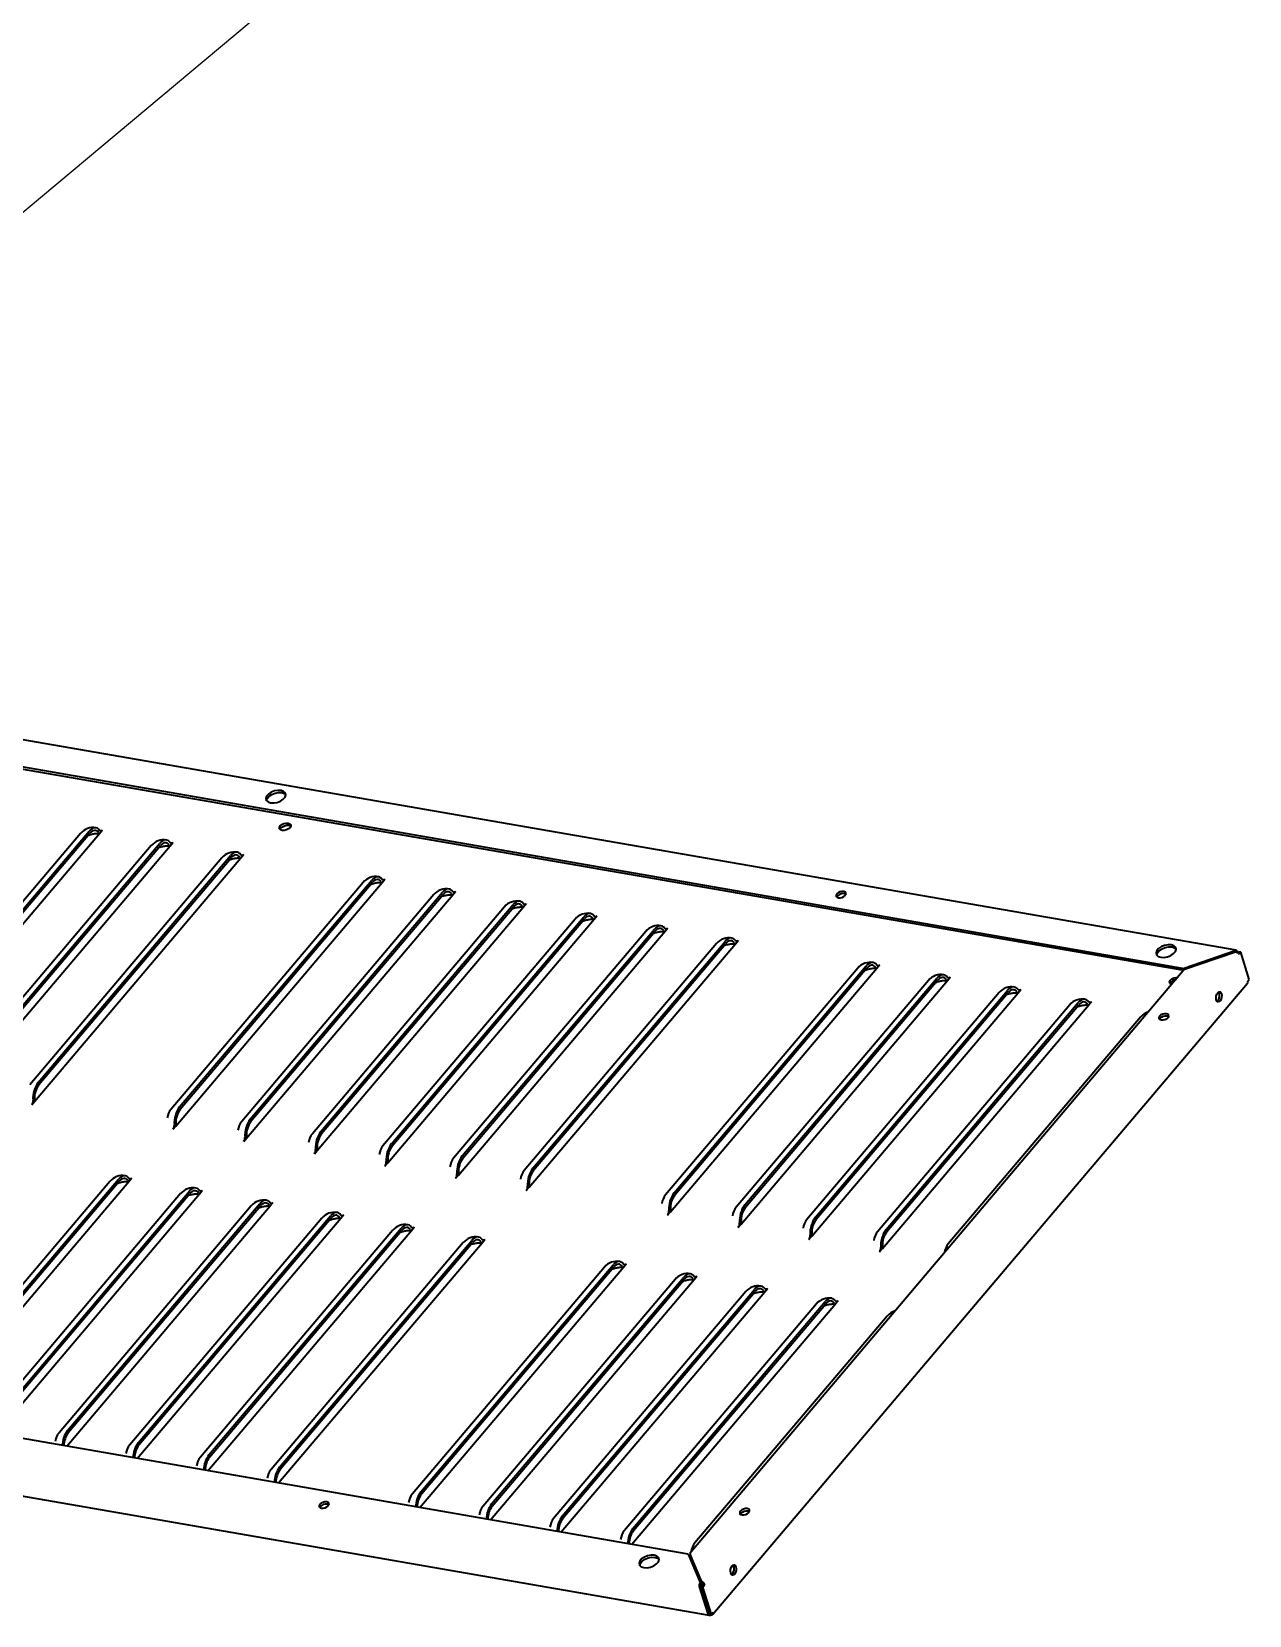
# Model space of a CAD drawing. Header units: millimetres. Extents: x 0 to 2952, y 0 to 2087.
# Drawn here: x 2009.3 to 2365, y 494.9 to 957.6 of the extents above; entities that cross this region are included whole.
import ezdxf

# ---------------------------------------------------------------- set-up
doc = ezdxf.new("R2010")
doc.units = ezdxf.units.MM
doc.header["$LTSCALE"] = 9.94
doc.styles.get("Standard").update_dxf_attribs({"font": 'SIMSUN.TTC'})
doc.dimstyles.new('SLDDIMSTYLE3', dxfattribs={"dimtxt": 0.18, "dimasz": 34.79, "dimexe": 0, "dimexo": 0.0625, "dimgap": 0, "dimtad": 0, "dimtih": 1, "dimtoh": 1, "dimdec": 0, "dimrnd": 1e-09, "dimzin": 0, "dimdsep": 46, "dimtxsty": 'Standard', "dimblk1": 'NONE', "dimblk2": 'NONE', "dimsah": 1, "dimcen": 0.09, "dimadec": 0, "dimazin": 0, "dimtfac": 34.79, "dimtdec": 0, "dimtofl": 0, "dimtmove": 0, "dimatfit": 3, "dimldrblk": 'NONE', "dimfxl": 0, "dimfrac": 2, "dimtolj": 1, "dimtzin": 0, "dimarcsym": 0})

# ---------------------------------------------------------------- blocks, each defined once
blk = doc.blocks.new('_None')

msp = doc.modelspace()

# ---------------------------------------------------------------- linework, layer by layer
at = {"color": 7, "linetype": 'Continuous', "lineweight": 35}
for p, q in [((2361.172, 689.183), (1805.97, 785.489)), ((1809.101, 777.031), (2345.972, 683.905)), ((1809.294, 776.402), (2345.825, 683.336)), ((2023.548, 723.359), (1967.423, 657.075)), ((1968.823, 652.157), (2029.088, 723.33)), ((1969.929, 657.742), (2026.054, 724.025)), ((1970.122, 657.114), (2026.247, 723.397)), ((2029.088, 723.33), (2029.904, 724.294)), ((2044.187, 719.779), (1988.063, 653.495)), ((1989.463, 648.577), (2049.727, 719.749)), ((1990.569, 654.162), (2046.693, 720.445)), ((1990.762, 653.534), (2046.886, 719.817)), ((2049.727, 719.749), (2050.544, 720.714)), ((2064.827, 716.198), (2008.702, 649.915)), ((2010.103, 644.997), (2070.367, 716.169)), ((2011.208, 650.582), (2067.333, 716.865)), ((2011.401, 649.954), (2067.526, 716.237)), ((2070.367, 716.169), (2071.183, 717.133)), ((2106.106, 709.038), (2049.981, 642.755)), ((2051.382, 637.837), (2111.646, 709.009)), ((2052.488, 643.422), (2108.612, 709.705)), ((2052.68, 642.794), (2108.805, 709.077)), ((2111.646, 709.009), (2112.462, 709.973)), ((2126.745, 705.458), (2070.621, 639.175)), ((2072.021, 634.256), (2132.286, 705.429)), ((2073.127, 639.841), (2129.252, 706.125)), ((2073.32, 639.213), (2129.445, 705.497)), ((2132.286, 705.429), (2133.102, 706.393)), ((2147.385, 701.878), (2091.26, 635.595)), ((2092.661, 630.676), (2152.925, 701.849)), ((2093.767, 636.261), (2149.891, 702.545)), ((2093.96, 635.633), (2150.084, 701.916)), ((2114.406, 632.681), (2170.531, 698.964)), ((2152.925, 701.849), (2153.742, 702.813)), ((2173.565, 698.268), (2174.381, 699.233)), ((2168.024, 698.298), (2111.9, 632.014)), ((2113.3, 627.096), (2173.565, 698.268)), ((2114.599, 632.053), (2170.724, 698.336)), ((2188.664, 694.717), (2132.54, 628.434)), ((2133.94, 623.516), (2194.204, 694.688)), ((2135.046, 629.101), (2191.17, 695.384)), ((2135.239, 628.473), (2191.363, 694.756)), ((2194.204, 694.688), (2195.021, 695.652)), ((2209.304, 691.137), (2153.179, 624.854)), ((2154.58, 619.936), (2214.844, 691.108)), ((2155.685, 625.521), (2211.81, 691.804)), ((2155.878, 624.893), (2212.003, 691.176)), ((2214.844, 691.108), (2215.66, 692.072)), ((2256.123, 683.948), (2256.939, 684.912)), ((2360.799, 689.004), (2345.972, 683.905)), ((2346.083, 683.641), (2360.911, 688.74)), ((2361.437, 688.846), (2361.277, 688.656)), ((2361.85, 688.774), (2361.601, 688.481)), ((2362.51, 688.66), (2361.85, 688.774)), ((2362.51, 688.66), (2361.994, 688.05)), ((2364.969, 680.652), (2362.51, 688.66)), ((2250.583, 683.977), (2194.458, 617.694)), ((2195.859, 612.776), (2256.123, 683.948)), ((2196.965, 618.361), (2253.089, 684.644)), ((2197.157, 617.732), (2253.282, 684.016)), ((2346.083, 683.641), (2201.541, 512.936)), ((2271.222, 680.397), (2215.098, 614.114)), ((2216.498, 609.195), (2276.763, 680.368)), ((2217.604, 614.78), (2273.729, 681.064)), ((2217.797, 614.152), (2273.921, 680.436)), ((2276.763, 680.368), (2277.579, 681.332)), ((2345.972, 683.905), (2346.061, 683.614)), ((2364.452, 680.042), (2364.969, 680.652)), ((2208.252, 495.183), (2364.424, 679.622)), ((2291.862, 676.817), (2235.737, 610.533)), ((2237.138, 605.615), (2297.402, 676.788)), ((2238.244, 611.2), (2294.368, 677.483)), ((2238.437, 610.572), (2294.561, 676.855)), ((2297.402, 676.788), (2298.219, 677.752)), ((2312.501, 673.237), (2256.377, 606.953)), ((2257.777, 602.035), (2318.042, 673.207)), ((2258.883, 607.62), (2315.008, 673.903)), ((2259.076, 606.992), (2315.201, 673.275)), ((2318.042, 673.207), (2318.858, 674.172)), ((2333.141, 669.656), (2277.016, 603.373)), ((2009.286, 644.033), (2010.103, 644.997)), ((2050.565, 636.873), (2051.382, 637.837)), ((2071.205, 633.292), (2072.021, 634.256)), ((2091.845, 629.712), (2092.661, 630.676)), ((2112.484, 626.132), (2113.3, 627.096)), ((2032.123, 621.665), (1975.999, 555.382)), ((1978.217, 551.429), (2037.664, 621.636)), ((1978.505, 556.048), (2034.63, 622.332)), ((1978.698, 555.42), (2034.823, 621.703)), ((2037.664, 621.636), (2038.48, 622.6)), ((2133.124, 622.552), (2133.94, 623.516)), ((2052.763, 618.085), (1996.638, 551.801)), ((1998.857, 547.849), (2058.303, 618.055)), ((1999.145, 552.468), (2055.269, 618.751)), ((1999.338, 551.84), (2055.462, 618.123)), ((2058.303, 618.055), (2059.12, 619.02)), ((2153.763, 618.972), (2154.58, 619.936)), ((2073.403, 614.504), (2017.278, 548.221)), ((2019.497, 544.269), (2078.943, 614.475)), ((2019.784, 548.888), (2075.909, 615.171)), ((2019.977, 548.26), (2076.102, 614.543)), ((2094.042, 610.924), (2037.918, 544.641)), ((2040.136, 540.689), (2099.582, 610.895)), ((2040.424, 545.308), (2096.549, 611.591)), ((2040.617, 544.68), (2096.741, 610.963)), ((2078.943, 614.475), (2079.759, 615.439)), ((2099.582, 610.895), (2100.399, 611.859)), ((2195.042, 611.811), (2195.859, 612.776)), ((2114.682, 607.344), (2058.557, 541.061)), ((2060.776, 537.109), (2120.222, 607.315)), ((2061.064, 541.728), (2117.188, 608.011)), ((2061.256, 541.1), (2117.381, 607.383)), ((2120.222, 607.315), (2121.038, 608.279)), ((2215.682, 608.231), (2216.498, 609.195)), ((2201.069, 512.773), (1664.198, 605.899)), ((2135.321, 603.764), (2079.197, 537.481)), ((2081.415, 533.529), (2140.862, 603.735)), ((2081.703, 538.148), (2137.828, 604.431)), ((2081.896, 537.519), (2138.02, 603.803)), ((2140.862, 603.735), (2141.678, 604.699)), ((2236.321, 604.651), (2237.138, 605.615)), ((2256.961, 601.071), (2257.777, 602.035)), ((2122.982, 530.987), (2179.107, 597.27)), ((2182.141, 596.575), (2182.957, 597.539)), ((2176.6, 596.604), (2120.476, 530.32)), ((2122.694, 526.368), (2182.141, 596.575)), ((2123.175, 530.359), (2179.3, 596.642)), ((2197.24, 593.024), (2141.115, 526.74)), ((2143.334, 522.788), (2202.78, 592.994)), ((2143.622, 527.407), (2199.746, 593.69)), ((2143.815, 526.779), (2199.939, 593.062)), ((2202.78, 592.994), (2203.597, 593.959)), ((1651.758, 591.222), (2207.225, 494.871)), ((2217.88, 589.443), (2161.755, 523.16)), ((2163.974, 519.208), (2223.42, 589.414)), ((2164.261, 523.827), (2220.386, 590.11)), ((2164.454, 523.199), (2220.579, 589.482)), ((2223.42, 589.414), (2224.236, 590.378)), ((2238.519, 585.863), (2182.395, 519.58)), ((2184.613, 515.628), (2244.059, 585.834)), ((2184.901, 520.247), (2241.025, 586.53)), ((2185.094, 519.619), (2241.218, 585.902)), ((2244.059, 585.834), (2244.876, 586.798)), ((2259.159, 582.283), (2203.034, 516)), ((2201.069, 512.773), (2204.569, 504.495)), ((2201.541, 512.936), (2201.734, 512.308)), ((2205.041, 504.658), (2201.541, 512.936)), ((2205.231, 504.038), (2201.734, 512.308)), ((2204.569, 504.495), (2204.762, 503.867)), ((2205.041, 504.658), (2205.234, 504.03)), ((2204.288, 503.253), (2204.697, 503.735)), ((2204.288, 503.253), (2206.747, 495.245)), ((2204.823, 503.325), (2204.697, 503.735)), ((2204.701, 503.181), (2205.218, 503.791)), ((2205.362, 503.067), (2204.701, 503.181)), ((2207.16, 495.173), (2204.701, 503.181)), ((2205.878, 503.677), (2205.218, 503.791)), ((2205.362, 503.067), (2205.878, 503.677)), ((2207.82, 495.059), (2205.362, 503.067)), ((2206.747, 495.245), (2207.034, 495.584)), ((2207.82, 495.059), (2207.16, 495.173)), ((2208.336, 495.669), (2207.82, 495.059))]:
    msp.add_line(p, q, dxfattribs=at)
at = {"color": 7, "linetype": 'Continuous', "lineweight": 35, "flags": 128}
for points in [[(2079.067, 732.275), (2080.007, 732.237), (2081.017, 732.422), (2081.978, 732.807), (2082.771, 733.346), (2083.303, 733.974), (2083.508, 734.615), (2083.363, 735.192), (2082.883, 735.635), (2082.129, 735.891), (2081.189, 735.929), (2080.179, 735.744), (2079.218, 735.359), (2078.425, 734.82), (2077.893, 734.192), (2077.688, 733.551), (2077.833, 732.974), (2078.313, 732.531), (2079.067, 732.275)], [(2077.88, 732.905), (2077.881, 732.923), (2078.086, 733.564), (2078.618, 734.192), (2079.411, 734.731), (2080.371, 735.116), (2081.382, 735.301), (2082.322, 735.263)], [(2082.322, 735.263), (2083.076, 735.007), (2083.509, 734.633)], [(2029.134, 724.24), (2028.819, 724.59), (2028.466, 724.837), (2028.083, 724.976), (2027.68, 725.004), (2027.266, 724.919), (2026.85, 724.725), (2026.443, 724.424), (2026.054, 724.025)], [(2028.814, 723.576), (2028.551, 723.868), (2028.257, 724.074), (2027.938, 724.19), (2027.602, 724.213), (2027.257, 724.142), (2026.91, 723.98), (2026.571, 723.73), (2026.247, 723.397)], [(2029.904, 724.294), (2029.807, 724.194), (2029.705, 724.119), (2029.601, 724.07), (2029.498, 724.049), (2029.397, 724.056), (2029.301, 724.091), (2029.213, 724.153), (2029.134, 724.24)], [(2084.19, 726.344), (2084.675, 726.168), (2084.95, 725.858), (2084.974, 725.462), (2084.742, 725.039), (2084.29, 724.655), (2083.688, 724.367), (2083.025, 724.22), (2082.404, 724.235), (2081.92, 724.412), (2081.644, 724.721), (2081.621, 725.118), (2081.853, 725.54), (2082.304, 725.925), (2082.907, 726.213), (2083.569, 726.36), (2084.19, 726.344)], [(2081.814, 724.491), (2082.045, 724.912), (2082.497, 725.297), (2083.1, 725.585), (2083.762, 725.732), (2084.383, 725.716), (2084.868, 725.54), (2084.974, 725.461)], [(2049.774, 720.66), (2049.459, 721.01), (2049.106, 721.257), (2048.723, 721.396), (2048.32, 721.424), (2047.905, 721.339), (2047.49, 721.144), (2047.082, 720.844), (2046.693, 720.445)], [(2049.453, 719.996), (2049.191, 720.287), (2048.896, 720.494), (2048.578, 720.609), (2048.241, 720.632), (2047.896, 720.562), (2047.55, 720.4), (2047.21, 720.149), (2046.886, 719.817)], [(2050.544, 720.714), (2050.446, 720.614), (2050.345, 720.539), (2050.241, 720.49), (2050.137, 720.469), (2050.036, 720.476), (2049.941, 720.511), (2049.852, 720.572), (2049.774, 720.66)], [(2070.413, 717.08), (2070.098, 717.429), (2069.745, 717.677), (2069.363, 717.816), (2068.959, 717.843), (2068.545, 717.759), (2068.129, 717.564), (2067.722, 717.264), (2067.333, 716.865)], [(2070.093, 716.416), (2069.83, 716.707), (2069.536, 716.913), (2069.217, 717.029), (2068.881, 717.052), (2068.536, 716.982), (2068.189, 716.82), (2067.85, 716.569), (2067.526, 716.237)], [(2071.183, 717.133), (2071.086, 717.034), (2070.984, 716.959), (2070.88, 716.91), (2070.777, 716.889), (2070.676, 716.896), (2070.58, 716.93), (2070.492, 716.992), (2070.413, 717.08)], [(2111.692, 709.919), (2111.377, 710.269), (2111.024, 710.516), (2110.642, 710.656), (2110.238, 710.683), (2109.824, 710.599), (2109.408, 710.404), (2109.001, 710.104), (2108.612, 709.705)], [(2111.372, 709.256), (2111.109, 709.547), (2110.815, 709.753), (2110.496, 709.869), (2110.16, 709.892), (2109.815, 709.822), (2109.468, 709.659), (2109.129, 709.409), (2108.805, 709.077)], [(2112.462, 709.973), (2112.365, 709.873), (2112.263, 709.798), (2112.159, 709.75), (2112.056, 709.728), (2111.955, 709.735), (2111.859, 709.77), (2111.771, 709.832), (2111.692, 709.919)], [(2132.332, 706.339), (2132.017, 706.689), (2131.664, 706.936), (2131.281, 707.075), (2130.878, 707.103), (2130.464, 707.018), (2130.048, 706.824), (2129.641, 706.523), (2129.252, 706.125)], [(2132.011, 705.675), (2131.749, 705.967), (2131.455, 706.173), (2131.136, 706.289), (2130.8, 706.312), (2130.454, 706.241), (2130.108, 706.079), (2129.769, 705.829), (2129.445, 705.497)], [(2133.102, 706.393), (2133.005, 706.293), (2132.903, 706.218), (2132.799, 706.169), (2132.695, 706.148), (2132.595, 706.155), (2132.499, 706.19), (2132.411, 706.252), (2132.332, 706.339)], [(2152.972, 702.759), (2152.657, 703.109), (2152.304, 703.356), (2151.921, 703.495), (2151.518, 703.523), (2151.103, 703.438), (2150.687, 703.244), (2150.28, 702.943), (2149.891, 702.545)], [(2246.953, 705.227), (2247.152, 705.589), (2247.131, 705.929), (2246.896, 706.195), (2246.48, 706.346), (2245.948, 706.359), (2245.38, 706.233), (2244.863, 705.986), (2244.476, 705.657), (2244.278, 705.294), (2244.298, 704.955), (2244.534, 704.689), (2244.949, 704.538), (2245.481, 704.525), (2246.049, 704.651), (2246.566, 704.897), (2246.953, 705.227)], [(2246.673, 705.718), (2247.088, 705.567), (2247.135, 705.534)], [(2152.651, 702.095), (2152.388, 702.387), (2152.094, 702.593), (2151.775, 702.709), (2151.439, 702.732), (2151.094, 702.661), (2150.748, 702.499), (2150.408, 702.249), (2150.084, 701.916)], [(2153.742, 702.813), (2153.644, 702.713), (2153.543, 702.638), (2153.439, 702.589), (2153.335, 702.568), (2153.234, 702.575), (2153.139, 702.61), (2153.05, 702.672), (2152.972, 702.759)], [(2173.611, 699.179), (2173.296, 699.529), (2172.943, 699.776), (2172.56, 699.915), (2172.157, 699.943), (2171.743, 699.858), (2171.327, 699.663), (2170.92, 699.363), (2170.531, 698.964)], [(2173.291, 698.515), (2173.028, 698.807), (2172.734, 699.013), (2172.415, 699.129), (2172.079, 699.152), (2171.734, 699.081), (2171.387, 698.919), (2171.048, 698.669), (2170.724, 698.336)], [(2174.381, 699.233), (2174.284, 699.133), (2174.182, 699.058), (2174.078, 699.009), (2173.975, 698.988), (2173.874, 698.995), (2173.778, 699.03), (2173.69, 699.092), (2173.611, 699.179)], [(2194.251, 695.599), (2193.936, 695.949), (2193.583, 696.196), (2193.2, 696.335), (2192.797, 696.363), (2192.382, 696.278), (2191.967, 696.083), (2191.559, 695.783), (2191.17, 695.384)], [(2193.93, 694.935), (2193.668, 695.226), (2193.373, 695.432), (2193.055, 695.548), (2192.718, 695.571), (2192.373, 695.501), (2192.027, 695.339), (2191.687, 695.088), (2191.363, 694.756)], [(2195.021, 695.652), (2194.923, 695.553), (2194.822, 695.478), (2194.718, 695.429), (2194.614, 695.408), (2194.513, 695.415), (2194.418, 695.45), (2194.329, 695.511), (2194.251, 695.599)], [(2214.89, 692.019), (2214.575, 692.368), (2214.222, 692.616), (2213.84, 692.755), (2213.436, 692.782), (2213.022, 692.698), (2212.606, 692.503), (2212.199, 692.203), (2211.81, 691.804)], [(2214.57, 691.355), (2214.307, 691.646), (2214.013, 691.852), (2213.694, 691.968), (2213.358, 691.991), (2213.013, 691.921), (2212.666, 691.759), (2212.327, 691.508), (2212.003, 691.176)], [(2215.66, 692.072), (2215.563, 691.973), (2215.461, 691.898), (2215.357, 691.849), (2215.254, 691.828), (2215.153, 691.835), (2215.057, 691.869), (2214.969, 691.931), (2214.89, 692.019)], [(2339.126, 687.165), (2340.065, 687.127), (2341.076, 687.312), (2342.036, 687.697), (2342.83, 688.236), (2343.361, 688.864), (2343.567, 689.505), (2343.421, 690.082), (2342.942, 690.525), (2342.187, 690.781), (2341.248, 690.819), (2340.237, 690.634), (2339.277, 690.249), (2338.483, 689.71), (2337.952, 689.082), (2337.746, 688.441), (2337.892, 687.864), (2338.371, 687.421), (2339.126, 687.165)], [(2337.938, 687.795), (2337.939, 687.813), (2338.144, 688.454), (2338.676, 689.082), (2339.47, 689.621), (2340.43, 690.006), (2341.441, 690.191), (2342.38, 690.153)], [(2342.38, 690.153), (2343.135, 689.897), (2343.568, 689.523)], [(2256.169, 684.858), (2255.854, 685.208), (2255.501, 685.455), (2255.119, 685.595), (2254.715, 685.622), (2254.301, 685.538), (2253.885, 685.343), (2253.478, 685.043), (2253.089, 684.644)], [(2256.939, 684.912), (2256.842, 684.812), (2256.74, 684.737), (2256.636, 684.689), (2256.533, 684.667), (2256.432, 684.674), (2256.336, 684.709), (2256.248, 684.771), (2256.169, 684.858)], [(2255.849, 684.194), (2255.586, 684.486), (2255.292, 684.692), (2254.973, 684.808), (2254.637, 684.831), (2254.292, 684.76), (2253.945, 684.598), (2253.606, 684.348), (2253.282, 684.016)], [(2276.809, 681.278), (2276.494, 681.628), (2276.141, 681.875), (2275.758, 682.014), (2275.355, 682.042), (2274.941, 681.957), (2274.525, 681.763), (2274.118, 681.462), (2273.729, 681.064)], [(2276.488, 680.614), (2276.226, 680.906), (2275.932, 681.112), (2275.613, 681.228), (2275.277, 681.251), (2274.931, 681.18), (2274.585, 681.018), (2274.246, 680.768), (2273.921, 680.436)], [(2277.579, 681.332), (2277.482, 681.232), (2277.38, 681.157), (2277.276, 681.108), (2277.172, 681.087), (2277.072, 681.094), (2276.976, 681.129), (2276.888, 681.191), (2276.809, 681.278)], [(2342.293, 679.164), (2341.978, 679.302), (2341.703, 679.611), (2341.679, 680.008), (2341.911, 680.431), (2342.363, 680.815), (2342.966, 681.103), (2343.628, 681.25), (2344.065, 681.257)], [(2297.448, 677.698), (2297.133, 678.048), (2296.78, 678.295), (2296.398, 678.434), (2295.995, 678.462), (2295.58, 678.377), (2295.164, 678.183), (2294.757, 677.882), (2294.368, 677.483)], [(2297.128, 677.034), (2296.865, 677.326), (2296.571, 677.532), (2296.252, 677.648), (2295.916, 677.671), (2295.571, 677.6), (2295.225, 677.438), (2294.885, 677.188), (2294.561, 676.855)], [(2298.219, 677.752), (2298.121, 677.652), (2298.019, 677.577), (2297.916, 677.528), (2297.812, 677.507), (2297.711, 677.514), (2297.615, 677.549), (2297.527, 677.611), (2297.448, 677.698)], [(2356.448, 674.439), (2356.127, 674.183), (2355.801, 674.145), (2355.517, 674.331), (2355.321, 674.713), (2355.241, 675.233), (2355.289, 675.811), (2355.459, 676.359), (2355.725, 676.795), (2356.045, 677.051), (2356.372, 677.089), (2356.655, 676.903), (2356.852, 676.521), (2356.932, 676.002), (2356.883, 675.424), (2356.713, 674.875), (2356.448, 674.439)], [(2318.088, 674.118), (2317.773, 674.468), (2317.42, 674.715), (2317.037, 674.854), (2316.634, 674.882), (2316.22, 674.797), (2315.804, 674.602), (2315.397, 674.302), (2315.008, 673.903)], [(2317.767, 673.454), (2317.505, 673.745), (2317.211, 673.952), (2316.892, 674.068), (2316.556, 674.091), (2316.211, 674.02), (2315.864, 673.858), (2315.525, 673.608), (2315.201, 673.275)], [(2318.858, 674.172), (2318.761, 674.072), (2318.659, 673.997), (2318.555, 673.948), (2318.452, 673.927), (2318.351, 673.934), (2318.255, 673.969), (2318.167, 674.03), (2318.088, 674.118)], [(2341.231, 669.523), (2341.429, 669.886), (2341.409, 670.225), (2341.173, 670.491), (2340.758, 670.642), (2340.226, 670.655), (2339.658, 670.529), (2339.141, 670.282), (2338.754, 669.953), (2338.555, 669.591), (2338.576, 669.251), (2338.811, 668.985), (2339.227, 668.834), (2339.759, 668.821), (2340.327, 668.947), (2340.844, 669.194), (2341.231, 669.523)], [(2338.765, 669.018), (2338.947, 669.325), (2339.334, 669.654), (2339.851, 669.901), (2340.418, 670.027), (2340.951, 670.014), (2341.366, 669.863), (2341.413, 669.831)], [(2037.71, 622.546), (2037.395, 622.896), (2037.042, 623.143), (2036.659, 623.282), (2036.256, 623.31), (2035.842, 623.225), (2035.426, 623.031), (2035.019, 622.73), (2034.63, 622.332)], [(2037.389, 621.882), (2037.127, 622.174), (2036.833, 622.38), (2036.514, 622.496), (2036.178, 622.519), (2035.833, 622.448), (2035.486, 622.286), (2035.147, 622.036), (2034.823, 621.703)], [(2038.48, 622.6), (2038.383, 622.5), (2038.281, 622.425), (2038.177, 622.376), (2038.074, 622.355), (2037.973, 622.362), (2037.877, 622.397), (2037.789, 622.459), (2037.71, 622.546)], [(2058.35, 618.966), (2058.035, 619.316), (2057.682, 619.563), (2057.299, 619.702), (2056.896, 619.73), (2056.481, 619.645), (2056.066, 619.45), (2055.658, 619.15), (2055.269, 618.751)], [(2058.029, 618.302), (2057.767, 618.594), (2057.472, 618.8), (2057.153, 618.916), (2056.817, 618.939), (2056.472, 618.868), (2056.126, 618.706), (2055.786, 618.456), (2055.462, 618.123)], [(2059.12, 619.02), (2059.022, 618.92), (2058.921, 618.845), (2058.817, 618.796), (2058.713, 618.775), (2058.612, 618.782), (2058.517, 618.817), (2058.428, 618.879), (2058.35, 618.966)], [(2078.989, 615.386), (2078.674, 615.736), (2078.321, 615.983), (2077.938, 616.122), (2077.535, 616.15), (2077.121, 616.065), (2076.705, 615.87), (2076.298, 615.57), (2075.909, 615.171)], [(2078.669, 614.722), (2078.406, 615.013), (2078.112, 615.219), (2077.793, 615.335), (2077.457, 615.358), (2077.112, 615.288), (2076.765, 615.126), (2076.426, 614.875), (2076.102, 614.543)], [(2079.759, 615.439), (2079.662, 615.34), (2079.56, 615.265), (2079.456, 615.216), (2079.353, 615.195), (2079.252, 615.202), (2079.156, 615.237), (2079.068, 615.298), (2078.989, 615.386)], [(2099.629, 611.806), (2099.314, 612.155), (2098.961, 612.403), (2098.578, 612.542), (2098.175, 612.569), (2097.76, 612.485), (2097.345, 612.29), (2096.938, 611.99), (2096.549, 611.591)], [(2099.308, 611.142), (2099.046, 611.433), (2098.751, 611.639), (2098.433, 611.755), (2098.097, 611.778), (2097.751, 611.708), (2097.405, 611.546), (2097.065, 611.295), (2096.741, 610.963)], [(2100.399, 611.859), (2100.302, 611.76), (2100.2, 611.685), (2100.096, 611.636), (2099.992, 611.615), (2099.891, 611.622), (2099.796, 611.656), (2099.707, 611.718), (2099.629, 611.806)], [(2120.268, 608.225), (2119.953, 608.575), (2119.6, 608.823), (2119.218, 608.962), (2118.814, 608.989), (2118.4, 608.905), (2117.984, 608.71), (2117.577, 608.41), (2117.188, 608.011)], [(2119.948, 607.562), (2119.685, 607.853), (2119.391, 608.059), (2119.072, 608.175), (2118.736, 608.198), (2118.391, 608.128), (2118.044, 607.965), (2117.705, 607.715), (2117.381, 607.383)], [(2121.038, 608.279), (2120.941, 608.179), (2120.839, 608.104), (2120.735, 608.056), (2120.632, 608.035), (2120.531, 608.041), (2120.435, 608.076), (2120.347, 608.138), (2120.268, 608.225)], [(2140.908, 604.645), (2140.593, 604.995), (2140.24, 605.242), (2139.857, 605.382), (2139.454, 605.409), (2139.04, 605.325), (2138.624, 605.13), (2138.217, 604.83), (2137.828, 604.431)], [(2140.587, 603.981), (2140.325, 604.273), (2140.031, 604.479), (2139.712, 604.595), (2139.376, 604.618), (2139.03, 604.547), (2138.684, 604.385), (2138.345, 604.135), (2138.02, 603.803)], [(2141.678, 604.699), (2141.581, 604.599), (2141.479, 604.524), (2141.375, 604.476), (2141.271, 604.454), (2141.171, 604.461), (2141.075, 604.496), (2140.987, 604.558), (2140.908, 604.645)], [(2182.187, 597.485), (2181.872, 597.835), (2181.519, 598.082), (2181.136, 598.221), (2180.733, 598.249), (2180.319, 598.164), (2179.903, 597.97), (2179.496, 597.669), (2179.107, 597.27)], [(2181.866, 596.821), (2181.604, 597.113), (2181.31, 597.319), (2180.991, 597.435), (2180.655, 597.458), (2180.309, 597.387), (2179.963, 597.225), (2179.624, 596.975), (2179.3, 596.642)], [(2182.957, 597.539), (2182.86, 597.439), (2182.758, 597.364), (2182.654, 597.315), (2182.55, 597.294), (2182.45, 597.301), (2182.354, 597.336), (2182.266, 597.398), (2182.187, 597.485)], [(2202.827, 593.905), (2202.512, 594.255), (2202.159, 594.502), (2201.776, 594.641), (2201.373, 594.669), (2200.958, 594.584), (2200.543, 594.389), (2200.135, 594.089), (2199.746, 593.69)], [(2202.506, 593.241), (2202.244, 593.532), (2201.949, 593.739), (2201.63, 593.855), (2201.294, 593.878), (2200.949, 593.807), (2200.603, 593.645), (2200.263, 593.395), (2199.939, 593.062)], [(2203.597, 593.959), (2203.499, 593.859), (2203.398, 593.784), (2203.294, 593.735), (2203.19, 593.714), (2203.089, 593.721), (2202.994, 593.756), (2202.905, 593.817), (2202.827, 593.905)], [(2223.466, 590.325), (2223.151, 590.674), (2222.798, 590.922), (2222.415, 591.061), (2222.012, 591.088), (2221.598, 591.004), (2221.182, 590.809), (2220.775, 590.509), (2220.386, 590.11)], [(2223.146, 589.661), (2222.883, 589.952), (2222.589, 590.158), (2222.27, 590.274), (2221.934, 590.297), (2221.589, 590.227), (2221.242, 590.065), (2220.903, 589.814), (2220.579, 589.482)], [(2224.236, 590.378), (2224.139, 590.279), (2224.037, 590.204), (2223.933, 590.155), (2223.83, 590.134), (2223.729, 590.141), (2223.633, 590.175), (2223.545, 590.237), (2223.466, 590.325)], [(2244.106, 586.745), (2243.791, 587.094), (2243.438, 587.342), (2243.055, 587.481), (2242.652, 587.508), (2242.237, 587.424), (2241.822, 587.229), (2241.414, 586.929), (2241.025, 586.53)], [(2243.785, 586.081), (2243.523, 586.372), (2243.228, 586.578), (2242.91, 586.694), (2242.573, 586.717), (2242.228, 586.647), (2241.882, 586.484), (2241.542, 586.234), (2241.218, 585.902)], [(2244.876, 586.798), (2244.779, 586.699), (2244.677, 586.623), (2244.573, 586.575), (2244.469, 586.554), (2244.368, 586.561), (2244.273, 586.595), (2244.184, 586.657), (2244.106, 586.745)], [(2093.45, 527.295), (2093.252, 526.932), (2093.272, 526.593), (2093.508, 526.327), (2093.923, 526.176), (2094.455, 526.163), (2095.023, 526.289), (2095.54, 526.535), (2095.927, 526.865), (2096.126, 527.227), (2096.105, 527.567), (2095.87, 527.833), (2095.454, 527.984), (2094.922, 527.997), (2094.354, 527.871), (2093.837, 527.624), (2093.45, 527.295)], [(2095.647, 527.356), (2096.062, 527.205), (2096.109, 527.172)], [(2216.301, 525.335), (2216.102, 524.973), (2216.122, 524.633), (2216.358, 524.367), (2216.774, 524.216), (2217.306, 524.203), (2217.873, 524.329), (2218.39, 524.576), (2218.777, 524.905), (2218.976, 525.268), (2218.956, 525.607), (2218.72, 525.873), (2218.304, 526.024), (2217.772, 526.038), (2217.204, 525.911), (2216.688, 525.665), (2216.301, 525.335)], [(2216.311, 524.4), (2216.493, 524.707), (2216.88, 525.037), (2217.397, 525.283), (2217.965, 525.409), (2218.497, 525.396), (2218.913, 525.245), (2218.959, 525.213)], [(2188.1, 508.803), (2189.039, 508.765), (2190.05, 508.95), (2191.01, 509.335), (2191.804, 509.874), (2192.335, 510.502), (2192.541, 511.143), (2192.395, 511.72), (2191.916, 512.163), (2191.161, 512.419), (2190.222, 512.457), (2189.211, 512.272), (2188.251, 511.887), (2187.457, 511.348), (2186.926, 510.72), (2186.72, 510.079), (2186.866, 509.502), (2187.345, 509.059), (2188.1, 508.803)], [(2186.912, 509.433), (2186.913, 509.451), (2187.118, 510.092), (2187.65, 510.72), (2188.444, 511.259), (2189.404, 511.644), (2190.415, 511.829), (2191.354, 511.791)], [(2191.354, 511.791), (2192.109, 511.535), (2192.542, 511.161)], [(2213.883, 509.279), (2214.203, 509.535), (2214.53, 509.573), (2214.813, 509.387), (2215.01, 509.005), (2215.09, 508.486), (2215.041, 507.908), (2214.871, 507.359), (2214.606, 506.924), (2214.285, 506.668), (2213.959, 506.63), (2213.675, 506.816), (2213.479, 507.198), (2213.399, 507.717), (2213.447, 508.295), (2213.617, 508.844), (2213.883, 509.279)]]:
    msp.add_lwpolyline(points, dxfattribs=at)
at = {"color": 7, "linetype": 'Continuous', "lineweight": 35}
for centre, radius, start, end in [((2027.211, 720.257), 4.8, 80.15935, 139.74412), ((2029.496, 724.059), 0.835, 215.28559, 240.7913), ((2047.85, 716.677), 4.8, 80.15935, 139.74412), ((2050.135, 720.479), 0.835, 215.28559, 240.7913), ((2068.49, 713.097), 4.8, 80.15935, 139.74412), ((2070.775, 716.898), 0.835, 215.28559, 240.7913), ((2109.769, 705.936), 4.8, 80.15935, 139.74412), ((2112.054, 709.738), 0.835, 215.28559, 240.7913), ((2130.409, 702.356), 4.8, 80.15935, 139.74412), ((2132.693, 706.158), 0.835, 215.28559, 240.7913), ((2151.048, 698.776), 4.8, 80.15935, 139.74412), ((2246.285, 703.671), 2.083, 79.28206, 149.72403), ((2153.333, 702.578), 0.835, 215.28559, 240.7913), ((2171.688, 695.196), 4.8, 80.15935, 139.74412), ((2173.972, 698.998), 0.835, 215.28559, 240.7913), ((2192.327, 691.616), 4.8, 80.15935, 139.74412), ((2194.612, 695.418), 0.835, 215.28559, 240.7913), ((2212.967, 688.036), 4.8, 80.15935, 139.74412), ((2215.252, 691.837), 0.835, 215.28559, 240.7913), ((2254.246, 680.875), 4.8, 80.15935, 139.74412), ((2256.531, 684.677), 0.835, 215.28559, 240.7913), ((2274.886, 677.295), 4.8, 80.15935, 139.74412), ((2277.17, 681.097), 0.835, 215.28559, 240.7913), ((2343.803, 678.445), 2.146, 98.67001, 154.13284), ((2295.525, 673.715), 4.8, 80.15935, 139.74412), ((2297.81, 677.517), 0.835, 215.28559, 240.7913), ((2354.32, 675.924), 1.999, 306.96677, 33.35194), ((2316.165, 670.135), 4.8, 80.15935, 139.74412), ((2318.449, 673.937), 0.835, 215.28559, 240.7913), ((2336.804, 666.555), 4.8, 105.32531, 139.74412), ((2017.434, 645.909), 7.784, 143.11019, 184.17501), ((2016.589, 646.06), 6.487, 143.11019, 184.17501), ((2007.73, 645.201), 1.946, 323.11019, 4.17501), ((2006.724, 645.391), 3.401, 353.3486, 3.31827), ((2058.713, 638.749), 7.784, 143.11019, 184.17501), ((2053.644, 639.653), 4.8, 139.74412, 173.11919), ((2057.868, 638.9), 6.487, 143.11019, 184.17501), ((2074.284, 636.073), 4.8, 139.74412, 173.11919), ((2079.353, 635.169), 7.784, 143.11019, 184.17501), ((2078.508, 635.32), 6.487, 143.11019, 184.17501), ((2049.009, 638.041), 1.946, 323.11019, 4.17501), ((2048.003, 638.231), 3.401, 353.3486, 3.31827), ((2069.649, 634.461), 1.946, 323.11019, 4.17501), ((2068.643, 634.65), 3.401, 353.3486, 3.31827), ((2094.924, 632.493), 4.8, 139.74412, 173.11919), ((2099.992, 631.589), 7.784, 143.11019, 184.17501), ((2099.148, 631.739), 6.487, 143.11019, 184.17501), ((2090.288, 630.88), 1.946, 323.11019, 4.17501), ((2089.283, 631.07), 3.401, 353.3486, 3.31827), ((2115.563, 628.913), 4.8, 139.74412, 173.11919), ((2120.632, 628.009), 7.784, 143.11019, 184.17501), ((2119.787, 628.159), 6.487, 143.11019, 184.17501), ((2110.928, 627.3), 1.946, 323.11019, 4.17501), ((2109.922, 627.49), 3.401, 353.3486, 3.31827), ((2136.203, 625.332), 4.8, 139.74412, 173.11919), ((2141.271, 624.428), 7.784, 143.11019, 184.17501), ((2140.427, 624.579), 6.487, 143.11019, 184.17501), ((2156.842, 621.752), 4.8, 139.74412, 173.11919), ((2161.911, 620.848), 7.784, 143.11019, 184.17501), ((2161.066, 620.999), 6.487, 143.11019, 184.17501), ((2035.787, 618.563), 4.8, 80.15935, 139.74412), ((2038.071, 622.365), 0.835, 215.28559, 240.7913), ((2131.567, 623.72), 1.946, 323.11019, 4.17501), ((2130.562, 623.91), 3.401, 353.3486, 3.31827), ((2152.207, 620.14), 1.946, 323.11019, 4.17501), ((2151.201, 620.33), 3.401, 353.3486, 3.31827), ((2056.426, 614.983), 4.8, 80.15935, 139.74412), ((2058.711, 618.785), 0.835, 215.28559, 240.7913), ((2077.066, 611.403), 4.8, 80.15935, 139.74412), ((2198.121, 614.592), 4.8, 139.74412, 173.11919), ((2203.19, 613.688), 7.784, 143.11019, 184.17501), ((2202.345, 613.839), 6.487, 143.11019, 184.17501), ((2079.351, 615.205), 0.835, 215.28559, 240.7913), ((2097.705, 607.823), 4.8, 80.15935, 139.74412), ((2099.99, 611.624), 0.835, 215.28559, 240.7913), ((2193.486, 612.98), 1.946, 323.11019, 4.17501), ((2192.48, 613.17), 3.401, 353.3486, 3.31827), ((2218.761, 611.012), 4.8, 139.74412, 173.11919), ((2223.83, 610.108), 7.784, 143.11019, 184.17501), ((2222.985, 610.258), 6.487, 143.11019, 184.17501), ((2244.469, 606.528), 7.784, 143.11019, 184.17501), ((2118.345, 604.242), 4.8, 80.15935, 139.74412), ((2120.63, 608.044), 0.835, 215.28559, 240.7913), ((2214.126, 609.399), 1.946, 323.11019, 4.17501), ((2213.12, 609.589), 3.401, 353.3486, 3.31827), ((2239.401, 607.432), 4.8, 139.74412, 173.11919), ((2243.625, 606.678), 6.487, 143.11019, 184.17501), ((2260.04, 603.852), 4.8, 139.74412, 173.11919), ((2265.109, 602.947), 7.784, 143.11019, 184.17501), ((2264.264, 603.098), 6.487, 143.11019, 184.17501), ((2138.984, 600.662), 4.8, 80.15935, 139.74412), ((2141.269, 604.464), 0.835, 215.28559, 240.7913), ((2234.765, 605.819), 1.946, 323.11019, 4.17501), ((2233.759, 606.009), 3.401, 353.3486, 3.31827), ((2255.405, 602.239), 1.946, 323.11019, 4.17501), ((2254.399, 602.429), 3.401, 353.3486, 3.31827), ((2280.68, 600.271), 4.8, 139.74412, 173.11919), ((2180.264, 593.502), 4.8, 80.15935, 139.74412), ((2182.548, 597.304), 0.835, 215.28559, 240.7913), ((2200.903, 589.922), 4.8, 80.15935, 139.74412), ((2203.188, 593.724), 0.835, 215.28559, 240.7913), ((2221.543, 586.342), 4.8, 80.15935, 139.74412), ((2223.828, 590.143), 0.835, 215.28559, 240.7913), ((2242.182, 582.761), 4.8, 80.15935, 139.74412), ((2244.467, 586.563), 0.835, 215.28559, 240.7913), ((2262.822, 579.181), 4.8, 105.32531, 139.74412), ((2020.941, 545.119), 4.8, 139.74412, 173.11919), ((2025.928, 544.263), 7.69, 143.02664, 178.33109), ((2025.121, 544.392), 6.436, 143.05943, 179.84375), ((2041.581, 541.539), 4.8, 139.74412, 173.11919), ((2046.568, 540.683), 7.69, 143.02664, 178.33109), ((2045.76, 540.812), 6.436, 143.05943, 179.84375), ((2067.207, 537.103), 7.69, 143.02664, 178.33109), ((2062.22, 537.959), 4.8, 139.74412, 173.11919), ((2066.4, 537.232), 6.436, 143.05943, 179.84375), ((2082.86, 534.379), 4.8, 139.74412, 173.11919), ((2087.847, 533.522), 7.69, 143.02664, 178.33109), ((2087.04, 533.652), 6.436, 143.05943, 179.84375), ((2124.139, 527.219), 4.8, 139.74412, 173.11919), ((2129.126, 526.362), 7.69, 143.02664, 178.33109), ((2128.319, 526.491), 6.436, 143.05943, 179.84375), ((2095.259, 525.309), 2.083, 79.28206, 149.72404), ((2144.779, 523.639), 4.8, 139.74412, 173.11919), ((2149.766, 522.782), 7.69, 143.02664, 178.33109), ((2148.958, 522.911), 6.436, 143.05943, 179.84375), ((2165.418, 520.058), 4.8, 139.74412, 173.11919), ((2170.405, 519.202), 7.69, 143.02664, 178.33109), ((2169.598, 519.331), 6.436, 143.05943, 179.84375), ((2186.058, 516.478), 4.8, 139.74412, 173.11919), ((2191.045, 515.622), 7.69, 143.02664, 178.33109), ((2190.237, 515.751), 6.436, 143.05943, 179.84375), ((2206.697, 512.898), 4.8, 139.74412, 173.11919), ((2212.478, 508.408), 1.999, 306.96676, 33.35194)]:
    msp.add_arc(centre, radius, start, end, dxfattribs=at)
for points, knots in [([(2025.689, 722.739), (2025.9, 722.827), (2026.445, 723.054), (2027.39, 723.261), (2028.349, 723.36), (2028.839, 723.305), (2029.048, 723.282)], [0, 0, 0, 0, 0.1877964, 0.4850634, 0.7803293, 1, 1, 1, 1]), ([(2046.328, 719.158), (2046.54, 719.247), (2047.085, 719.474), (2048.03, 719.681), (2048.988, 719.78), (2049.478, 719.725), (2049.687, 719.702)], [0, 0, 0, 0, 0.18779641, 0.48506336, 0.78032928, 1, 1, 1, 1]), ([(2066.968, 715.578), (2067.179, 715.666), (2067.724, 715.894), (2068.67, 716.101), (2069.628, 716.199), (2070.118, 716.145), (2070.327, 716.122)], [0, 0, 0, 0, 0.1877964, 0.4850634, 0.7803293, 1, 1, 1, 1]), ([(2108.247, 708.418), (2108.458, 708.506), (2109.003, 708.734), (2109.949, 708.94), (2110.907, 709.039), (2111.397, 708.985), (2111.606, 708.961)], [0, 0, 0, 0, 0.1877964, 0.4850634, 0.7803293, 1, 1, 1, 1]), ([(2128.887, 704.838), (2129.098, 704.926), (2129.643, 705.154), (2130.588, 705.36), (2131.547, 705.459), (2132.036, 705.405), (2132.245, 705.381)], [0, 0, 0, 0, 0.1877964, 0.4850634, 0.7803293, 1, 1, 1, 1]), ([(2149.526, 701.258), (2149.737, 701.346), (2150.283, 701.574), (2151.228, 701.78), (2152.186, 701.879), (2152.676, 701.824), (2152.885, 701.801)], [0, 0, 0, 0, 0.18779641, 0.48506336, 0.78032928, 1, 1, 1, 1]), ([(2170.166, 697.677), (2170.377, 697.766), (2170.922, 697.993), (2171.867, 698.2), (2172.826, 698.299), (2173.316, 698.244), (2173.525, 698.221)], [0, 0, 0, 0, 0.1877964, 0.4850634, 0.7803293, 1, 1, 1, 1]), ([(2190.805, 694.097), (2191.016, 694.185), (2191.562, 694.413), (2192.507, 694.62), (2193.465, 694.719), (2193.955, 694.664), (2194.164, 694.641)], [0, 0, 0, 0, 0.1877964, 0.4850634, 0.7803293, 1, 1, 1, 1]), ([(2211.445, 690.517), (2211.656, 690.605), (2212.201, 690.833), (2213.147, 691.04), (2214.105, 691.138), (2214.595, 691.084), (2214.804, 691.061)], [0, 0, 0, 0, 0.1877964, 0.4850634, 0.7803293, 1, 1, 1, 1]), ([(2361.437, 688.846), (2361.412, 688.938), (2361.375, 689.016), (2361.283, 689.131), (2361.228, 689.169), (2361.109, 689.198), (2361.045, 689.19), (2360.919, 689.128), (2360.856, 689.075), (2360.799, 689.004)], [0, 0, 0, 0, 0.25, 0.25, 0.5, 0.5, 0.75, 0.75, 1, 1, 1, 1]), ([(2360.911, 688.74), (2361.018, 688.735), (2361.132, 688.712), (2361.354, 688.634), (2361.462, 688.58), (2361.661, 688.449), (2361.75, 688.374), (2361.897, 688.214), (2361.955, 688.13), (2361.994, 688.05)], [0, 0, 0, 0, 0.25, 0.25, 0.5, 0.5, 0.75, 0.75, 1, 1, 1, 1]), ([(2252.724, 683.357), (2252.935, 683.445), (2253.48, 683.673), (2254.426, 683.879), (2255.384, 683.978), (2255.874, 683.924), (2256.083, 683.9)], [0, 0, 0, 0, 0.1877964, 0.4850634, 0.7803293, 1, 1, 1, 1]), ([(2273.364, 679.777), (2273.575, 679.865), (2274.12, 680.093), (2275.065, 680.299), (2276.024, 680.398), (2276.513, 680.343), (2276.722, 680.32)], [0, 0, 0, 0, 0.1877964, 0.4850634, 0.7803293, 1, 1, 1, 1]), ([(2294.003, 676.197), (2294.214, 676.285), (2294.76, 676.512), (2295.705, 676.719), (2296.663, 676.818), (2297.153, 676.763), (2297.362, 676.74)], [0, 0, 0, 0, 0.1877964, 0.4850634, 0.7803293, 1, 1, 1, 1]), ([(2364.452, 680.042), (2364.476, 679.956), (2364.522, 679.788), (2364.454, 679.678), (2364.421, 679.624)], [0, 0, 0, 0, 0.5143516, 1, 1, 1, 1]), ([(2314.643, 672.616), (2314.854, 672.705), (2315.399, 672.932), (2316.344, 673.139), (2317.303, 673.238), (2317.793, 673.183), (2318.002, 673.16)], [0, 0, 0, 0, 0.1877964, 0.4850634, 0.7803293, 1, 1, 1, 1]), ([(2034.265, 621.045), (2034.476, 621.133), (2035.021, 621.361), (2035.966, 621.567), (2036.925, 621.666), (2037.415, 621.611), (2037.624, 621.588)], [0, 0, 0, 0, 0.1877964, 0.4850634, 0.7803293, 1, 1, 1, 1]), ([(2054.904, 617.464), (2055.115, 617.553), (2055.661, 617.78), (2056.606, 617.987), (2057.564, 618.086), (2058.054, 618.031), (2058.263, 618.008)], [0, 0, 0, 0, 0.1877964, 0.4850634, 0.7803293, 1, 1, 1, 1]), ([(2075.544, 613.884), (2075.755, 613.972), (2076.3, 614.2), (2077.245, 614.407), (2078.204, 614.506), (2078.694, 614.451), (2078.903, 614.428)], [0, 0, 0, 0, 0.18779641, 0.48506336, 0.78032928, 1, 1, 1, 1]), ([(2096.183, 610.304), (2096.395, 610.392), (2096.94, 610.62), (2097.885, 610.827), (2098.843, 610.925), (2099.333, 610.871), (2099.542, 610.848)], [0, 0, 0, 0, 0.1877964, 0.4850634, 0.7803293, 1, 1, 1, 1]), ([(2116.823, 606.724), (2117.034, 606.812), (2117.579, 607.04), (2118.525, 607.247), (2119.483, 607.345), (2119.973, 607.291), (2120.182, 607.268)], [0, 0, 0, 0, 0.1877964, 0.4850634, 0.7803293, 1, 1, 1, 1]), ([(2137.463, 603.144), (2137.674, 603.232), (2138.219, 603.46), (2139.164, 603.666), (2140.123, 603.765), (2140.612, 603.711), (2140.821, 603.687)], [0, 0, 0, 0, 0.18779641, 0.48506336, 0.78032928, 1, 1, 1, 1]), ([(2178.742, 595.984), (2178.953, 596.072), (2179.498, 596.299), (2180.443, 596.506), (2181.402, 596.605), (2181.892, 596.55), (2182.1, 596.527)], [0, 0, 0, 0, 0.18779641, 0.48506336, 0.78032928, 1, 1, 1, 1]), ([(2199.381, 592.403), (2199.592, 592.492), (2200.138, 592.719), (2201.083, 592.926), (2202.041, 593.025), (2202.531, 592.97), (2202.74, 592.947)], [0, 0, 0, 0, 0.1877964, 0.4850634, 0.7803293, 1, 1, 1, 1]), ([(2220.021, 588.823), (2220.232, 588.911), (2220.777, 589.139), (2221.722, 589.346), (2222.681, 589.444), (2223.171, 589.39), (2223.38, 589.367)], [0, 0, 0, 0, 0.18779641, 0.48506336, 0.78032928, 1, 1, 1, 1]), ([(2240.66, 585.243), (2240.872, 585.331), (2241.417, 585.559), (2242.362, 585.766), (2243.32, 585.864), (2243.81, 585.81), (2244.019, 585.787)], [0, 0, 0, 0, 0.1877964, 0.4850634, 0.7803293, 1, 1, 1, 1]), ([(2204.569, 504.495), (2204.506, 504.425), (2204.448, 504.336), (2204.352, 504.135), (2204.314, 504.023), (2204.263, 503.793), (2204.25, 503.675), (2204.25, 503.451), (2204.263, 503.345), (2204.288, 503.253)], [0, 0, 0, 0, 0.25, 0.25, 0.5, 0.5, 0.75, 0.75, 1, 1, 1, 1]), ([(2205.878, 503.677), (2205.86, 503.781), (2205.823, 503.889), (2205.716, 504.097), (2205.647, 504.197), (2205.49, 504.376), (2205.402, 504.455), (2205.221, 504.581), (2205.128, 504.629), (2205.041, 504.658)], [0, 0, 0, 0, 0.25, 0.25, 0.5, 0.5, 0.75, 0.75, 1, 1, 1, 1]), ([(2204.762, 503.867), (2204.742, 503.853), (2204.725, 503.83), (2204.702, 503.78), (2204.697, 503.755), (2204.697, 503.735)], [0, 0, 0, 0, 0.5, 0.5, 1, 1, 1, 1]), ([(2205.205, 504.125), (2205.214, 504.103), (2205.231, 504.06), (2205.235, 504.016), (2205.236, 503.994)], [0, 0, 0, 0, 0.5112929, 1, 1, 1, 1]), ([(2205.218, 503.791), (2205.232, 503.836), (2205.237, 503.882), (2205.239, 503.965), (2205.235, 504.002), (2205.234, 504.03)], [0, 0, 0, 0, 0.5, 0.5, 1, 1, 1, 1]), ([(2206.747, 495.245), (2206.803, 495.148), (2206.871, 495.065), (2207.024, 494.938), (2207.11, 494.895), (2207.29, 494.856), (2207.384, 494.859), (2207.572, 494.909), (2207.665, 494.957), (2207.753, 495.023)], [0, 0, 0, 0, 0.25, 0.25, 0.5, 0.5, 0.75, 0.75, 1, 1, 1, 1]), ([(2207.753, 495.023), (2207.957, 495.001), (2208.137, 495.055), (2208.35, 495.291), (2208.384, 495.472), (2208.336, 495.669)], [0, 0, 0, 0, 0.5, 0.5, 1, 1, 1, 1])]:
    msp.add_open_spline(points, degree=3, knots=knots, dxfattribs=at)

# ---------------------------------------------------------------- leaders
at = {"color": 7, "linetype": 'Continuous', "lineweight": 18, "has_arrowhead": 0}
msp.add_leader([(2233.348, 1094.639), (1875.508, 794.873)], dimstyle='SLDDIMSTYLE3', dxfattribs=at)

doc.saveas('drawing.dxf')
